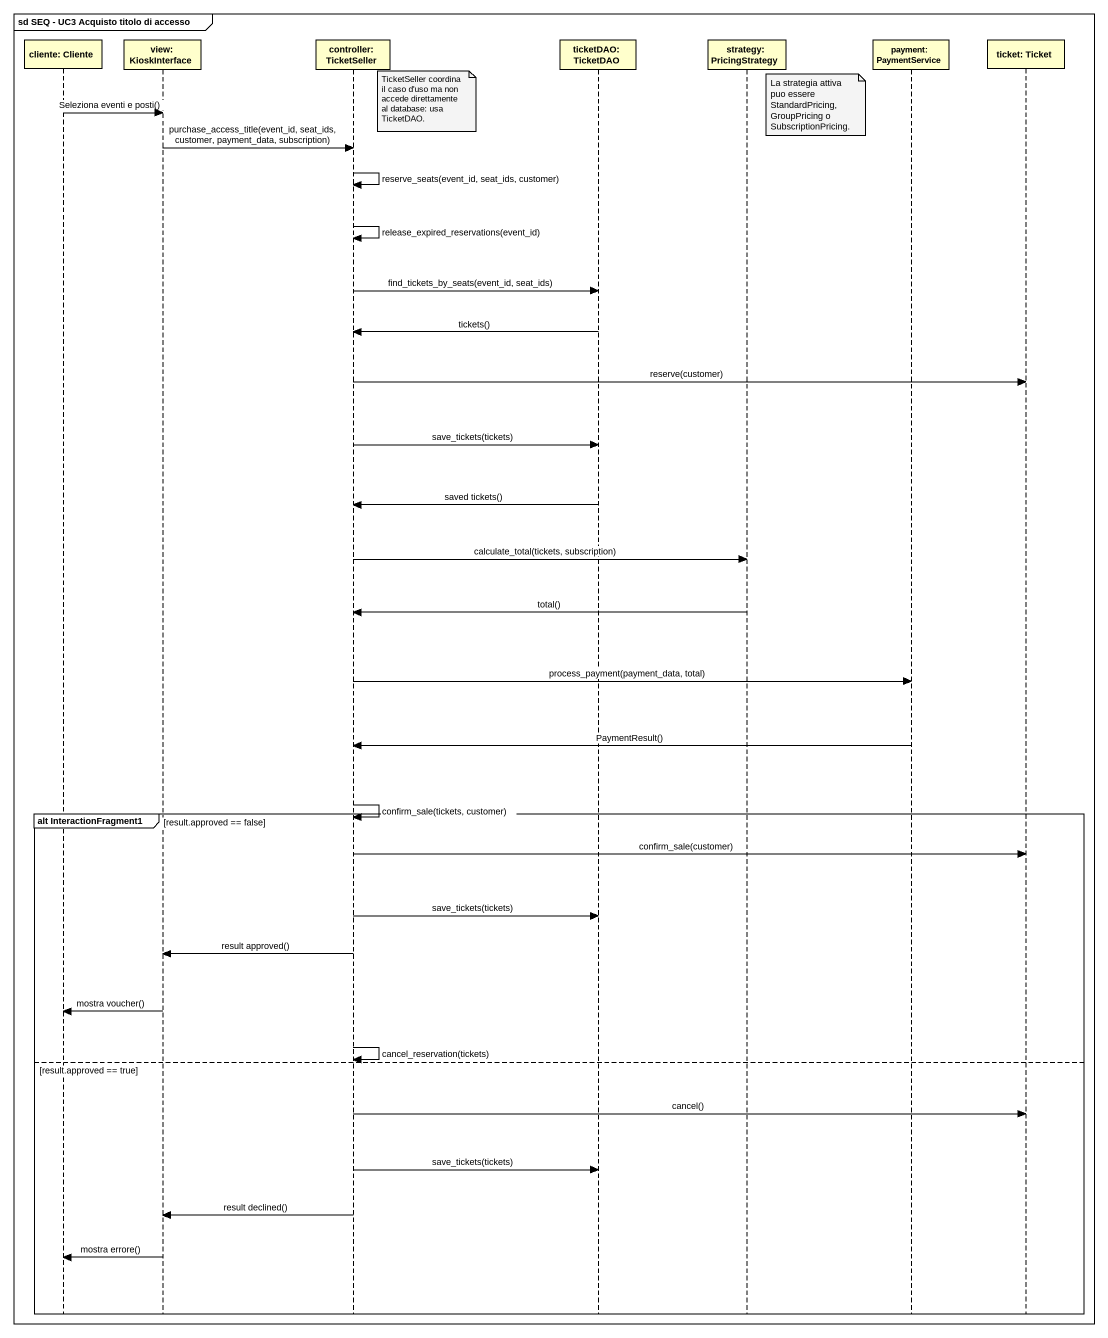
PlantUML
@startuml
mainframe sd SEQ - UC3 Acquisto titolo di accesso
hide footbox
participant "cliente: Cliente" as cliente_Cliente
participant "view: KioskInterface" as view_KioskInterface
participant "controller: TicketSeller" as controller_TicketSeller
participant "ticketDAO: TicketDAO" as ticketDAO_TicketDAO
participant "strategy: PricingStrategy" as strategy_PricingStrategy
participant "payment: PaymentService" as payment_PaymentService
participant "ticket: Ticket" as ticket_Ticket

note right of controller_TicketSeller : TicketSeller coordina il caso d'uso ma non accede direttamente al database: usa TicketDAO.
note right of strategy_PricingStrategy : La strategia attiva puo essere StandardPricing, GroupPricing o SubscriptionPricing.
cliente_Cliente -> view_KioskInterface : Seleziona eventi e posti()
view_KioskInterface -> controller_TicketSeller : purchase_access_title(event_id, seat_ids, customer, payment_data, subscription)
controller_TicketSeller -> controller_TicketSeller : reserve_seats(event_id, seat_ids, customer)
controller_TicketSeller -> controller_TicketSeller : release_expired_reservations(event_id)
controller_TicketSeller -> ticketDAO_TicketDAO : find_tickets_by_seats(event_id, seat_ids)
ticketDAO_TicketDAO -> controller_TicketSeller : tickets()
controller_TicketSeller -> ticket_Ticket : reserve(customer)
controller_TicketSeller -> ticketDAO_TicketDAO : save_tickets(tickets)
ticketDAO_TicketDAO -> controller_TicketSeller : saved tickets()
controller_TicketSeller -> strategy_PricingStrategy : calculate_total(tickets, subscription)
strategy_PricingStrategy -> controller_TicketSeller : total()
controller_TicketSeller -> payment_PaymentService : process_payment(payment_data, total)
payment_PaymentService -> controller_TicketSeller : PaymentResult()
controller_TicketSeller -> controller_TicketSeller : confirm_sale(tickets, customer)
group alt InteractionFragment1 [result.approved == false]
  controller_TicketSeller -> ticket_Ticket : confirm_sale(customer)
  controller_TicketSeller -> ticketDAO_TicketDAO : save_tickets(tickets)
  controller_TicketSeller -> view_KioskInterface : result approved()
  view_KioskInterface -> cliente_Cliente : mostra voucher()
  controller_TicketSeller -> controller_TicketSeller : cancel_reservation(tickets)
else result.approved == true
  controller_TicketSeller -> ticket_Ticket : cancel()
  controller_TicketSeller -> ticketDAO_TicketDAO : save_tickets(tickets)
  controller_TicketSeller -> view_KioskInterface : result declined()
  view_KioskInterface -> cliente_Cliente : mostra errore()
end
@enduml
